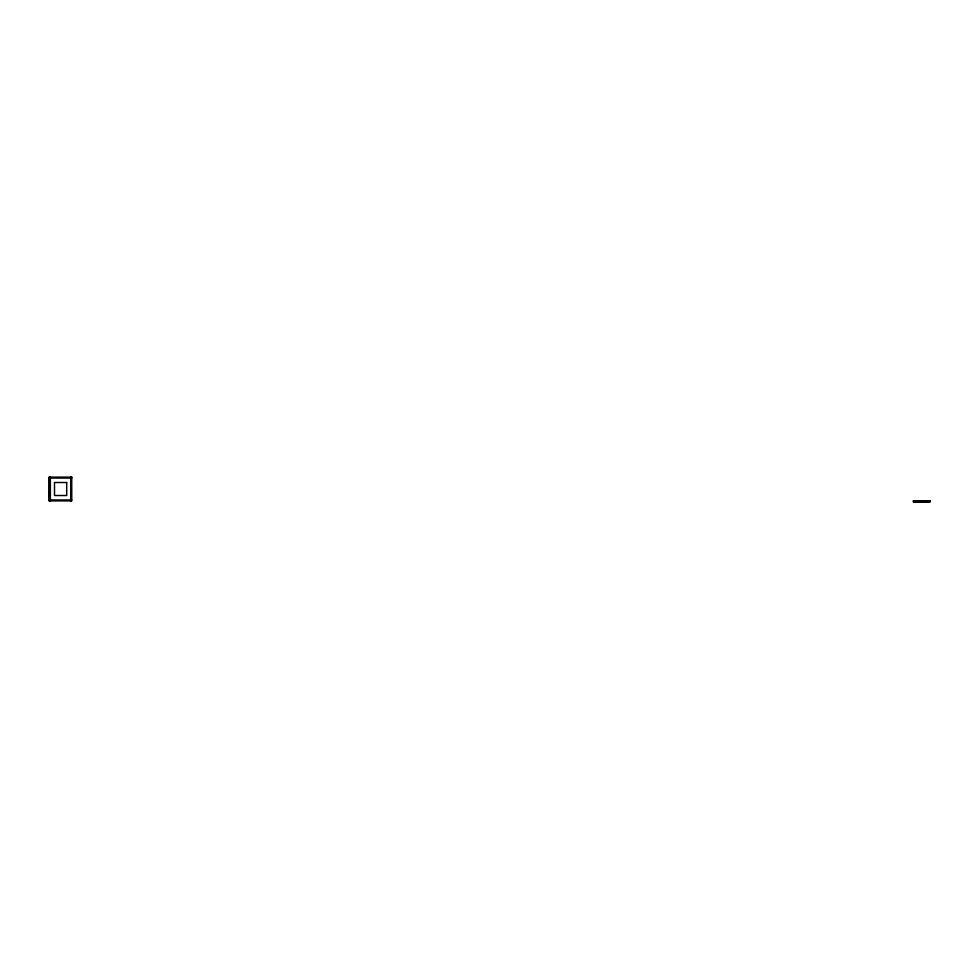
<?xml version="1.0" encoding="UTF-8"?>
<svg xmlns="http://www.w3.org/2000/svg" width="979" height="979" viewBox="0 0 979 979"><rect width="100%" height="100%" fill="white"/><g stroke="black" fill="none" stroke-linecap="round" stroke-linejoin="round"><path stroke-width="1.47" d="M48.95 478.058L71.736 478.058M48.95 499.963L71.736 499.963M913.419 500.881L930.05 500.881M913.419 501.713L930.05 501.713M71.222 477.14L71.222 500.881M70.818 477.14L70.818 500.881M50.37 477.14L50.37 500.881M49.868 477.14L49.868 500.881M49.476 477.14L49.464 500.881M71.748 477.14L48.95 477.14L48.95 500.881L71.748 500.881L71.736 477.14M66.719 482.512L54.494 482.512L54.518 495.509L66.719 495.509L66.694 482.512M930.05 500.734L913.419 500.734L913.419 501.86L930.05 501.86L930.05 500.734"/></g></svg>
